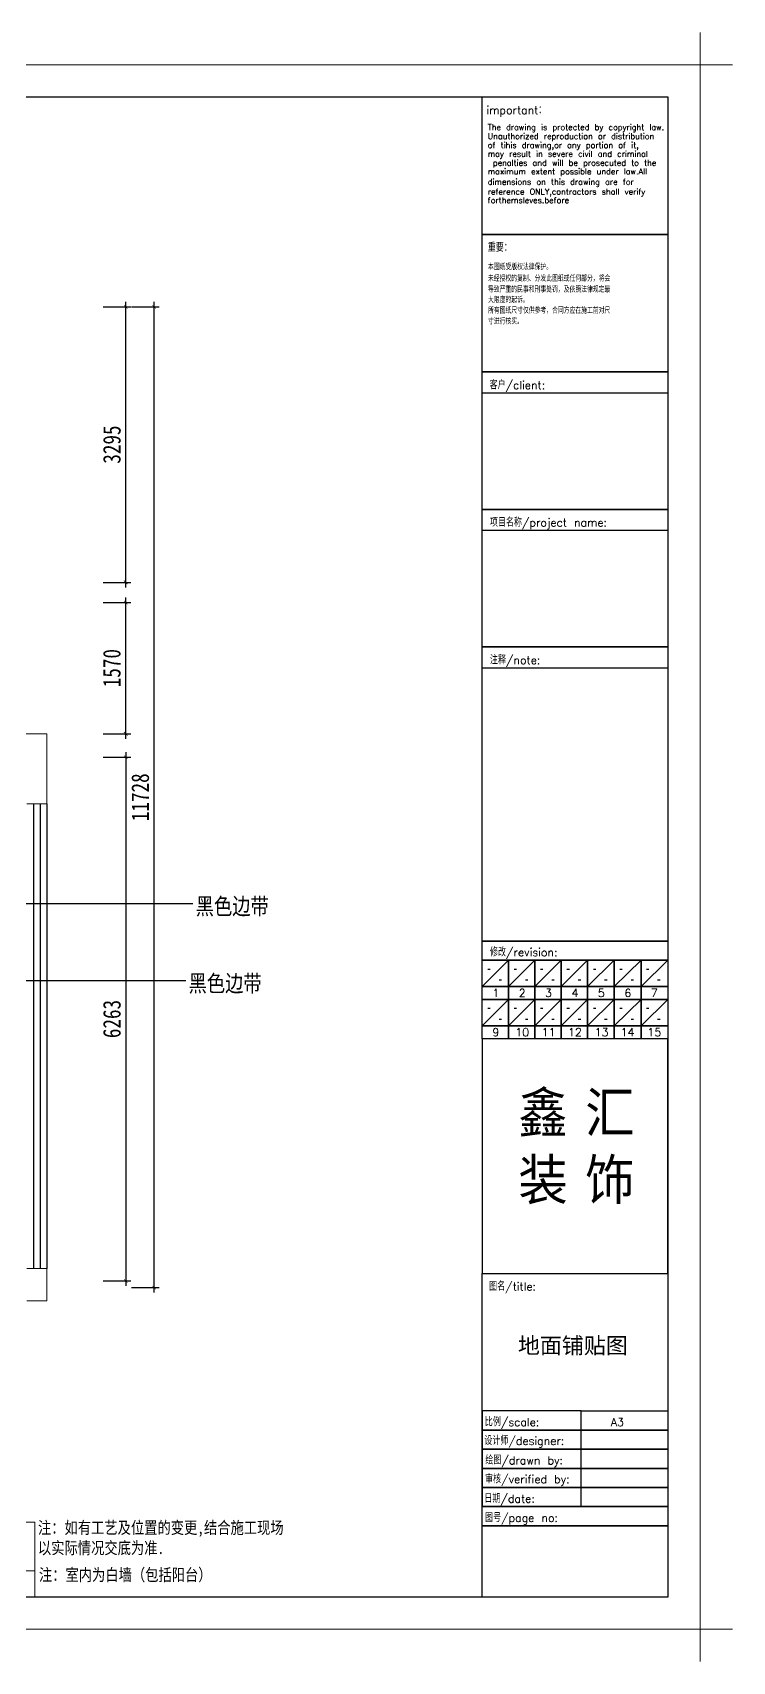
# Model space of a CAD drawing. Header units: millimetres. Extents: x 757294 to 891425, y -262592 to 287632.
# Drawn here: x 883063 to 891425, y -217126 to -197648 of the extents above; entities that cross this region are included whole.
import ezdxf

# ---------------------------------------------------------------- set-up
doc = ezdxf.new("R2010")
doc.units = ezdxf.units.MM
doc.header["$LTSCALE"] = 4
doc.layers.add('t', color=3, linetype='Continuous')
doc.layers.add('T-MS-图框', color=8, linetype='Continuous')
doc.layers.add('家具外轮廓线', color=3, linetype='Continuous', lineweight=15)
doc.layers.add('文字', color=3, linetype='Continuous', lineweight=0)
doc.styles.add('-黑体', font='simhei.ttf', dxfattribs={"width": 0.8})
doc.styles.add('st', font='simhei.ttf', dxfattribs={"width": 0.8})
doc.styles.get("Standard").update_dxf_attribs({"font": 'txt', "bigfont": 'gbcbig.shx'})
doc.styles.add('宋体', font='', dxfattribs={"width": 0.8, "height": 120})
doc.styles.get('宋体').set_extended_font_data('SimSun')
doc.dimstyles.new('标注60', dxfattribs={"dimscale": 60, "dimtxt": 1.5, "dimasz": 1, "dimexe": 1, "dimexo": 3, "dimgap": 1, "dimtad": 1, "dimdec": 0, "dimdsep": 46, "dimtxsty": 'st', "dimcen": 2.5, "dimdle": 1, "dimclrd": 1, "dimclre": 1, "dimclrt": 3, "dimadec": 0, "dimazin": 0, "dimtfac": 1, "dimtdec": 0, "dimtix": 1, "dimtmove": 2, "dimatfit": 3, "dimfxl": 1, "dimtolj": 1, "dimtzin": 0, "dimarcsym": 0})
doc.dimstyles.new('立面尺寸标注', dxfattribs={"dimscale": 60, "dimtxt": 3.5, "dimasz": 0.7, "dimexe": 1, "dimexo": 0.5, "dimgap": 1, "dimtad": 1, "dimdec": 0, "dimdsep": 46, "dimtxsty": '-黑体', "dimblk": 'ARCHTICK', "dimcen": 2.5, "dimdle": 1, "dimclrd": 1, "dimclre": 1, "dimclrt": 3, "dimadec": 0, "dimazin": 0, "dimtfac": 1, "dimtdec": 0, "dimtix": 1, "dimtmove": 2, "dimatfit": 3, "dimfxl": 4.5, "dimfxlon": 1, "dimtolj": 1, "dimtzin": 0, "dimarcsym": 0})

# ---------------------------------------------------------------- blocks, each defined once
blk = doc.blocks.new('asdasda')
at = {"color": 1}
for p, q in [((205419, 20019), (205419, -5302)), ((171725, 19519), (205919, 19519)), ((205919, -4802), (171725, -4802))]:
    blk.add_line(p, q, dxfattribs=at)
at = {"layer": 'T-MS-图框'}
for p, q in [((202031, 5189), (202440, 5599)), ((202440, 5189), (202850, 5599)), ((202850, 5189), (203260, 5599)), ((203260, 5189), (203669, 5599)), ((203669, 5189), (204081, 5599)), ((204081, 5189), (204503, 5599)), ((204503, 5189), (204919, 5599)), ((202121, 5462), (202159, 5462)), ((202530, 5462), (202568, 5462)), ((202940, 5462), (202977, 5462)), ((203350, 5462), (203388, 5462)), ((203760, 5462), (203797, 5462)), ((204171, 5462), (204209, 5462)), ((204583, 5462), (204621, 5462)), ((202296, 5292), (202334, 5292)), ((202706, 5292), (202743, 5292)), ((203115, 5292), (203153, 5292)), ((203526, 5292), (203563, 5292)), ((203935, 5292), (203973, 5292)), ((204347, 5292), (204384, 5292)), ((204758, 5292), (204796, 5292)), ((202031, 4580), (202440, 4989)), ((202121, 4853), (202159, 4853)), ((202440, 4580), (202850, 4989)), ((202530, 4853), (202568, 4853)), ((202850, 4580), (203260, 4989)), ((202940, 4853), (202977, 4853)), ((203260, 4580), (203669, 4989)), ((203350, 4853), (203388, 4853)), ((203669, 4580), (204081, 4989)), ((203760, 4853), (203797, 4853)), ((204081, 4580), (204503, 4989)), ((204171, 4853), (204209, 4853)), ((204503, 4580), (204919, 4989)), ((204583, 4853), (204621, 4853)), ((202296, 4682), (202334, 4682)), ((202706, 4682), (202743, 4682)), ((203115, 4682), (203153, 4682)), ((203526, 4682), (203563, 4682)), ((203935, 4682), (203973, 4682)), ((204347, 4682), (204384, 4682)), ((204758, 4682), (204796, 4682))]:
    blk.add_line(p, q, dxfattribs=at)
at = {"layer": 'T-MS-图框', "color": 1}
blk.add_lwpolyline([(172725, 19019), (204919, 19019), (204919, -4302), (172725, -4302)], close=True, dxfattribs=at)
at = {"layer": 'T-MS-图框'}
for points in [[(202031, 19019), (204919, 19019), (204919, 16882), (202031, 16882)], [(202031, 16882), (204919, 16882), (204919, 14744), (202031, 14744)], [(202031, 14744), (204919, 14744), (204919, 12607), (202031, 12607)], [(202031, 14744), (204919, 14744), (204919, 14416), (202031, 14416)], [(202031, 12607), (204919, 12607), (204919, 10469), (202031, 10469)], [(202031, 12607), (204919, 12607), (204919, 12278), (202031, 12278)], [(202031, 10469), (204919, 10469), (204919, 5897), (202031, 5897)], [(202031, 10469), (204919, 10469), (204919, 10141), (202031, 10141)], [(202031, 5897), (204919, 5897), (204919, 5599), (202031, 5599)], [(202031, 5599), (202440, 5599), (202440, 5189), (202031, 5189)], [(202440, 5599), (202850, 5599), (202850, 5189), (202440, 5189)], [(202850, 5599), (203260, 5599), (203260, 5189), (202850, 5189)], [(203260, 5599), (203669, 5599), (203669, 5189), (203260, 5189)], [(203669, 5599), (204081, 5599), (204081, 5189), (203669, 5189)], [(204081, 5599), (204503, 5599), (204503, 5189), (204081, 5189)], [(204503, 5599), (204919, 5599), (204919, 5189), (204503, 5189)], [(202031, 5189), (202440, 5189), (202440, 4989), (202031, 4989)], [(202440, 5189), (202850, 5189), (202850, 4989), (202440, 4989)], [(202850, 5189), (203260, 5189), (203260, 4989), (202850, 4989)], [(203260, 5189), (203669, 5189), (203669, 4989), (203260, 4989)], [(203669, 5189), (204081, 5189), (204081, 4989), (203669, 4989)], [(204081, 5189), (204503, 5189), (204503, 4989), (204081, 4989)], [(204503, 5189), (204919, 5189), (204919, 4989), (204503, 4989)], [(202031, 4989), (202440, 4989), (202440, 4580), (202031, 4580)], [(202440, 4989), (202850, 4989), (202850, 4580), (202440, 4580)], [(202850, 4989), (203260, 4989), (203260, 4580), (202850, 4580)], [(203260, 4989), (203669, 4989), (203669, 4580), (203260, 4580)], [(203669, 4989), (204081, 4989), (204081, 4580), (203669, 4580)], [(204081, 4989), (204503, 4989), (204503, 4580), (204081, 4580)], [(204503, 4989), (204919, 4989), (204919, 4580), (204503, 4580)], [(202031, 4580), (202440, 4580), (202440, 4379), (202031, 4379)], [(202440, 4580), (202850, 4580), (202850, 4379), (202440, 4379)], [(202850, 4580), (203260, 4580), (203260, 4379), (202850, 4379)], [(203260, 4580), (203669, 4580), (203669, 4379), (203260, 4379)], [(203669, 4580), (204081, 4580), (204081, 4379), (203669, 4379)], [(204081, 4580), (204503, 4580), (204503, 4379), (204081, 4379)], [(204503, 4580), (204919, 4580), (204919, 4379), (204503, 4379)], [(202031, 731), (204919, 731), (204919, 4379), (202031, 4379)], [(202031, 731), (204919, 731), (204919, -2895), (202031, -2895)], [(203571, -1406), (202031, -1406), (202031, -1704), (203571, -1704)], [(203571, -1406), (204919, -1406), (204919, -1704), (203571, -1704)], [(203571, -1704), (202031, -1704), (202031, -2002), (203571, -2002)], [(203571, -1704), (204919, -1704), (204919, -2002), (203571, -2002)], [(203571, -2002), (202031, -2002), (202031, -2300), (203571, -2300)], [(203571, -2002), (204919, -2002), (204919, -2300), (203571, -2300)], [(203571, -2300), (202031, -2300), (202031, -2598), (203571, -2598)], [(203571, -2300), (204919, -2300), (204919, -2598), (203571, -2598)], [(203571, -2598), (202031, -2598), (202031, -2895), (203571, -2895)], [(203571, -2598), (204919, -2598), (204919, -2895), (203571, -2895)], [(202031, -2895), (204919, -2895), (204919, -3193), (202031, -3193)], [(202031, -3193), (204919, -3193), (204919, -4302), (202031, -4302)]]:
    blk.add_lwpolyline(points, close=True, dxfattribs=at)
at = {"color": 1, "insert": (202594, 3544), "char_height": 626.06, "attachment_point": 1, "style": '宋体'}
blk.add_mtext_dynamic_manual_height_columns('{\\fKaiTi|b1|i0|c134|p49;\\W0.9;\\T1.35;鑫汇\\P装饰}', width=2865.48, gutter_width=600, heights=[0], dxfattribs=at)
at = {"layer": 'T-MS-图框', "color": 1, "ltscale": 0.1}
for s, height, p in [('important：', 124.4, (202099, 18752)), ('The drawing is protected by copyright law.', 90.46, (202119, 18503)), ('of tihis drawing,or any portion of it,', 90.46, (202119, 18225)), ('Unauthorized reproduction or distribution', 90.46, (202119, 18363)), ('may result in severe civil and criminal', 90.46, (202119, 18088)), (' penalties and will be prosecuted to the ', 90.46, (202119, 17950)), ('dimensions on this drawing are for ', 90.46, (202119, 17654)), ('maximum extent possible under law.All ', 90.46, (202119, 17816)), ('reference ONLY,contractors shall verify ', 90.46, (202119, 17501)), ('forthemsleves.before', 90.46, (202119, 17367)), ('重要：', 124.4, (202119, 16614)), ('本图纸受版权法律保护。', 90.46, (202123, 16331)), ('未经授权的复制、分发此图纸或任何部分，将会', 90.46, (202123, 16151)), ('导致严重的民事和刑事处罚，及依照法律规定最', 90.46, (202123, 15980)), ('所有图纸尺寸仅供参考，合同方应在施工前对尺', 90.46, (202123, 15653)), ('大限度的起诉。', 90.5, (202123, 15817)), ('寸进行核实。', 90.5, (202123, 15485)), ('客户/client:', 124.4, (202148, 14477)), ('项目名称/project name:', 124.38, (202153, 12340)), ('注释/note:', 124.4, (202153, 10202)), ('修改/revision:', 124.38, (202153, 5660)), ('1', 124, (202192, 5028)), ('2', 124, (202601, 5028)), ('3', 124, (203010, 5028)), ('4', 124, (203421, 5028)), ('5', 124, (203830, 5028)), ('6', 124, (204242, 5028)), ('7', 124, (204654, 5028)), ('9', 124, (202192, 4418)), ('10', 124.4, (202548, 4418)), ('11', 124.4, (202959, 4418)), ('12', 124.4, (203367, 4418)), ('13', 124.4, (203781, 4418)), ('14', 124.4, (204185, 4418)), ('15', 124.4, (204600, 4418)), ('图名/title:', 124.4, (202140, 464)), ('比例/scale:', 124.4, (202073, -1643)), ('A3', 124.4, (204032, -1643)), ('设计师/designer:', 124.38, (202066, -1935)), ('绘图/drawn by:', 124.38, (202081, -2238)), ('审核/verified by:', 124.38, (202077, -2531)), ('日期/date:', 124.4, (202067, -2834)), ('图号/page no:', 124.38, (202077, -3132))]:
    blk.add_text(s, height=height, dxfattribs=at).set_placement(p)
blk = doc.blocks.new('45y')
at = {"color": 3}
for p, q in [((398014, 295165), (420369, 295165)), ((420369, 294001), (420369, 295165)), ((398014, 294409), (420369, 294409))]:
    blk.add_line(p, q, dxfattribs=at)
blk.add_blockref('asdasda', (225288, 298302))
at = {"layer": 't', "color": 3, "insert": (420435, 294442), "char_height": 189.08, "width": 5581.39, "attachment_point": 1, "style": 'st'}
blk.add_mtext('注：室内为白墙（包括阳台）', dxfattribs=at)
at = {"layer": '文字', "insert": (420420, 295175), "char_height": 189.08, "width": 5227.17, "attachment_point": 1, "style": '-黑体'}
blk.add_mtext('注：{\\C3;如有工艺及位置的变更,结合施工现场\\P以实际情况交底为准.}', dxfattribs=at)
blk = doc.blocks.new('_ArchTick')
at = {"color": 0, "linetype": 'ByBlock', "const_width": 0.15}
blk.add_lwpolyline([(-0.5, -0.5), (0.5, 0.5)], dxfattribs=at)
blk = doc.blocks.new('*D313')
at = {"layer": 'Defpoints', "color": 0, "ltscale": 5}
for p in [(881541, -204463), (884176, -204463), (881486, -206033)]:
    blk.add_point(p, dxfattribs=at)
at = {"layer": '家具外轮廓线', "color": 1, "lineweight": -2, "ltscale": 5}
for p, q in [((883906, -204463), (884236, -204463)), ((884176, -206093), (884176, -204403)), ((883906, -206033), (884236, -206033))]:
    blk.add_line(p, q, dxfattribs=at)
at = {"layer": '家具外轮廓线', "color": 1, "lineweight": -2, "ltscale": 5, "xscale": 42, "yscale": 42, "zscale": 42}
for p, rotation in [((884176, -204463), 90), ((884176, -206033), 270)]:
    blk.add_blockref('_ArchTick', p, dxfattribs=dict(at, rotation=rotation))
at = {"layer": '家具外轮廓线', "color": 3, "ltscale": 5, "insert": (884010, -205248), "char_height": 210, "attachment_point": 5, "rotation": 90, "style": '-黑体'}
blk.add_mtext('\\A1;1570', dxfattribs=at)
blk = doc.blocks.new('*D314')
at = {"layer": 'Defpoints', "color": 0, "ltscale": 5}
for p in [(881500, -200928), (884176, -200928), (881500, -204223)]:
    blk.add_point(p, dxfattribs=at)
at = {"layer": '家具外轮廓线', "color": 1, "lineweight": -2, "ltscale": 5}
for p, q in [((883906, -200928), (884236, -200928)), ((884176, -204283), (884176, -200868)), ((883906, -204223), (884236, -204223))]:
    blk.add_line(p, q, dxfattribs=at)
at = {"layer": '家具外轮廓线', "color": 1, "lineweight": -2, "ltscale": 5, "xscale": 42, "yscale": 42, "zscale": 42}
for p, rotation in [((884176, -200928), 90), ((884176, -204223), 270)]:
    blk.add_blockref('_ArchTick', p, dxfattribs=dict(at, rotation=rotation))
at = {"layer": '家具外轮廓线', "color": 3, "ltscale": 5, "insert": (884011, -202575), "char_height": 210, "attachment_point": 5, "rotation": 90, "style": '-黑体'}
blk.add_mtext('\\A1;3295', dxfattribs=at)
blk = doc.blocks.new('*D305')
at = {"layer": 'Defpoints', "color": 0, "ltscale": 5}
for p in [(881500, -200928), (884515, -200928), (882993, -212656)]:
    blk.add_point(p, dxfattribs=at)
at = {"layer": '家具外轮廓线', "color": 1, "lineweight": -2, "ltscale": 5}
for p, q in [((884245, -200928), (884575, -200928)), ((884515, -212716), (884515, -200868)), ((884245, -212656), (884575, -212656))]:
    blk.add_line(p, q, dxfattribs=at)
at = {"layer": '家具外轮廓线', "color": 1, "lineweight": -2, "ltscale": 5, "xscale": 42, "yscale": 42, "zscale": 42}
for p, rotation in [((884515, -200928), 90), ((884515, -212656), 270)]:
    blk.add_blockref('_ArchTick', p, dxfattribs=dict(at, rotation=rotation))
at = {"layer": '家具外轮廓线', "color": 3, "ltscale": 5, "insert": (884350, -206792), "char_height": 210, "attachment_point": 5, "rotation": 90, "style": '-黑体'}
blk.add_mtext('\\A1;11728', dxfattribs=at)
blk = doc.blocks.new('*D321')
at = {"layer": 'Defpoints', "color": 0, "ltscale": 5}
for p in [(881543, -206313), (881543, -212576), (884176, -212576)]:
    blk.add_point(p, dxfattribs=at)
at = {"layer": '家具外轮廓线', "color": 1, "lineweight": -2, "ltscale": 5}
for p, q in [((884176, -206253), (884176, -212636)), ((883906, -206313), (884236, -206313)), ((883906, -212576), (884236, -212576))]:
    blk.add_line(p, q, dxfattribs=at)
at = {"layer": '家具外轮廓线', "color": 1, "lineweight": -2, "ltscale": 5, "xscale": 42, "yscale": 42, "zscale": 42}
for p, rotation in [((884176, -206313), 90), ((884176, -212576), 270)]:
    blk.add_blockref('_ArchTick', p, dxfattribs=dict(at, rotation=rotation))
at = {"layer": '家具外轮廓线', "color": 3, "ltscale": 5, "insert": (884011, -209444), "char_height": 210, "attachment_point": 5, "rotation": 90, "style": '-黑体'}
blk.add_mtext('\\A1;6263', dxfattribs=at)

msp = doc.modelspace()

# ---------------------------------------------------------------- linework, layer by layer
at = {"color": 1}
for p, q in [((883072.9, -206870.5), (883072.9, -212425.5)), ((883152.9, -206870.5), (883152.9, -212425.5)), ((883232.9, -206870.5), (883232.9, -212425.5))]:
    msp.add_line(p, q, dxfattribs=at)
at = {"layer": '家具外轮廓线', "color": 7, "ltscale": 5}
for p, q in [((881725.9, -206035.5), (883232.9, -206035.5)), ((883232.9, -206035.5), (883232.9, -206870.5)), ((882992.9, -206870.5), (883232.9, -206870.5)), ((882992.9, -212425.5), (883232.9, -212425.5)), ((883232.9, -212425.5), (883232.9, -212815.5)), ((882992.9, -212815.5), (883232.9, -212815.5))]:
    msp.add_line(p, q, dxfattribs=at)

# ---------------------------------------------------------------- block references
at = {"layer": '家具外轮廓线', "color": 0, "xscale": 0.7692307692486793, "yscale": 0.7692307692486793, "zscale": 0.7692307692307693}
msp.add_blockref('45y', (559727, -442511), dxfattribs=at)

# ---------------------------------------------------------------- texts
at = {"insert": (888862.4, -213252.3), "char_height": 192.308, "attachment_point": 1}
msp.add_mtext_dynamic_manual_height_columns('{\\fSimSun|b0|i0|c134|p2;地面铺贴图}', width=2160.309, gutter_width=12.5, heights=[0], dxfattribs=at)
at = {"layer": 't', "color": 3, "char_height": 200, "width": 4051.45, "attachment_point": 7, "style": 'st'}
for insert in [(885012.1, -208218.6), (884926.8, -209140.1)]:
    msp.add_mtext('黑色边带', dxfattribs=dict(at, insert=insert))

# ---------------------------------------------------------------- dimensions: what is measured, and where the dimension line sits
at = {"layer": '家具外轮廓线', "color": 7, "ltscale": 5}
for base, p1, p2, picture, middle in [((884176.2, -200927.5), (881499.9, -204222.5), (881499.9, -200927.5), '*D314', (884011.2, -202575)), ((884515.1, -200927.5), (882992.9, -212655.5), (881499.9, -200927.5), '*D305', (884350.1, -206791.5)), ((884176.2, -204462.5), (881485.9, -206032.5), (881540.9, -204462.5), '*D313', (884010, -205247.5)), ((884176.2, -212575.5), (881542.9, -206312.5), (881542.9, -212575.5), '*D321', (884011.2, -209444))]:
    dim = msp.add_linear_dim(base=base, p1=p1, p2=p2, angle=90, dimstyle='立面尺寸标注', dxfattribs=at)
    dim.commit()
    dim.dimension.update_dxf_attribs({"geometry": picture, "text_midpoint": middle})

# ---------------------------------------------------------------- leaders
at = {"layer": 't', "color": 0}
for points in [[(880779.2, -208063.4), (884978.4, -208063.4)], [(880693.8, -208984.9), (884893, -208984.9)]]:
    msp.add_leader(points, dimstyle='标注60', override={"dimasz": 2, "dimtad": 0, "dimfxl": 10}, dxfattribs=at)

doc.saveas('drawing.dxf')
